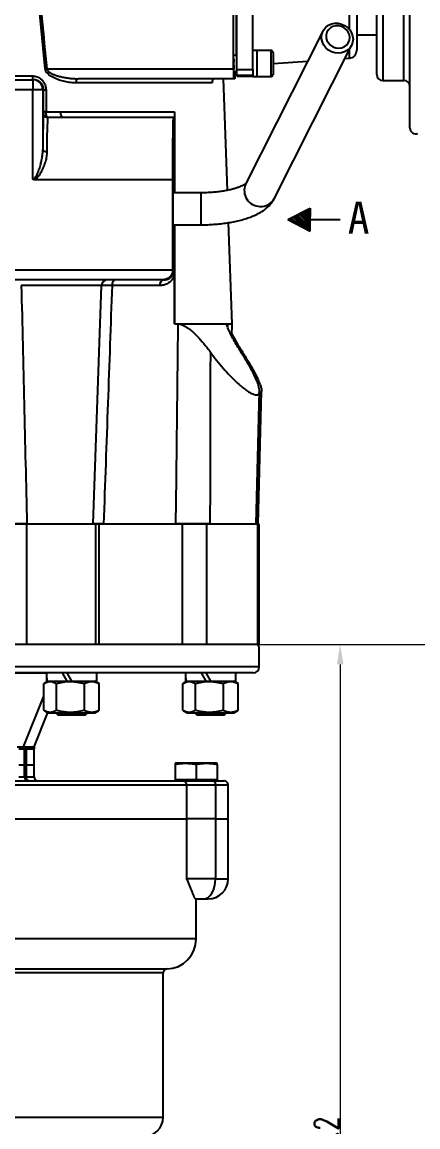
# Model space of a CAD drawing. Header units: millimetres. Extents: x 1756 to 4801, y 514 to 2668.
# Drawn here: x 2726 to 2924, y 1839 to 2391 of the extents above; entities that cross this region are included whole.
import ezdxf

# ---------------------------------------------------------------- set-up
doc = ezdxf.new("R2010")
doc.units = ezdxf.units.MM
doc.layers.add('AM_5', color=3, linetype='Continuous', lineweight=25)
doc.layers.add('文字', color=7, linetype='Continuous', lineweight=13)
doc.layers.add('layer 1', color=7, linetype='Continuous')
doc.styles.add('SLDTEXTSTYLE1', font='txt.shx', dxfattribs={"width": 0.7, "bigfont": 'gbcbig.shx'})
doc.styles.add('STYLE1', font='txt.shx', dxfattribs={"width": 0.8, "height": 3, "bigfont": 'hzdx.shx'})
doc.dimstyles.new('SLDDIMSTYLE12$0', dxfattribs={"dimtxt": 12, "dimasz": 10, "dimexe": 0, "dimexo": 0.0625, "dimgap": 0.875, "dimtad": 1, "dimdec": 1, "dimlfac": 1.8, "dimrnd": 1e-09, "dimzin": 12, "dimdsep": 46, "dimtxsty": 'SLDTEXTSTYLE1', "dimcen": 0.09, "dimdle": 8.16, "dimclrd": 3, "dimclre": 3, "dimadec": 0, "dimazin": 3, "dimtfac": 1, "dimtdec": 1, "dimtofl": 0, "dimtmove": 0, "dimatfit": 3, "dimfxl": 0, "dimfrac": 2, "dimtolj": 1, "dimlwd": 5, "dimlwe": 5, "dimarcsym": 0})

# ---------------------------------------------------------------- blocks, each defined once
blk = doc.blocks.new('*D58')
at = {"layer": 'AM_5', "color": 3, "lineweight": 5, "transparency": 16777216}
blk.add_line((2844.39, 2079.92), (2885.42, 2079.92), dxfattribs=at)
at = {"layer": 'AM_5', "color": 3, "linetype": 'Continuous', "lineweight": 5, "transparency": 16777216}
for p, q in [((2885.42, 2069.92), (2885.42, 1585.71)), ((2799.95, 1575.71), (2885.42, 1575.71))]:
    blk.add_line(p, q, dxfattribs=at)
at = {"layer": 'AM_5', "color": 3, "transparency": 16777216}
for points in [[(2883.75, 2069.92), (2887.09, 2069.92), (2885.42, 2079.92)], [(2883.75, 1585.71), (2887.09, 1585.71), (2885.42, 1575.71)]]:
    blk.add_solid(points, dxfattribs=at)
at = {"layer": 'Defpoints', "color": 0, "transparency": 16777216}
for p in [(2844.33, 2079.92), (2799.89, 1575.71), (2885.42, 1575.71)]:
    blk.add_point(p, dxfattribs=at)
at = {"layer": 'AM_5', "color": 0, "transparency": 16777216, "insert": (2878.54, 1827.82), "char_height": 12, "attachment_point": 5, "rotation": 90, "style": 'SLDTEXTSTYLE1'}
blk.add_mtext('\\A1;504.2', dxfattribs=at)
blk = doc.blocks.new('*D45')
at = {"layer": 'AM_5', "color": 3, "lineweight": 5, "transparency": 16777216}
blk.add_line((2999.06, 2626.77), (3150.37, 2626.77), dxfattribs=at)
at = {"layer": 'AM_5', "color": 3, "linetype": 'Continuous', "lineweight": 5, "transparency": 16777216}
for p, q in [((3150.37, 2616.77), (3150.37, 2089.92)), ((2844.39, 2079.92), (3150.37, 2079.92))]:
    blk.add_line(p, q, dxfattribs=at)
at = {"layer": 'AM_5', "color": 3, "transparency": 16777216}
for points in [[(3148.7, 2616.77), (3152.04, 2616.77), (3150.37, 2626.77)], [(3148.7, 2089.92), (3152.04, 2089.92), (3150.37, 2079.92)]]:
    blk.add_solid(points, dxfattribs=at)
at = {"layer": 'Defpoints', "color": 0, "transparency": 16777216}
for p in [(2999, 2626.77), (2844.33, 2079.92), (3150.37, 2079.92)]:
    blk.add_point(p, dxfattribs=at)
at = {"layer": 'AM_5', "color": 0, "transparency": 16777216, "insert": (3135.78, 2353.46), "char_height": 12, "attachment_point": 5, "rotation": 90, "style": 'SLDTEXTSTYLE1'}
blk.add_mtext('\\A1;{\\H2.28571x;545}', dxfattribs=at)

msp = doc.modelspace()

# ---------------------------------------------------------------- hatches: boundary and pattern name
at = {"layer": 'layer 1'}
h = msp.add_hatch(dxfattribs=at)
h.set_pattern_fill('ANSI31', color=256, scale=0.25, angle=90)
h.set_pattern_definition([(135, (1526.36626, -5616.267), (-0.56126601, -0.56126601), [])])
h.paths.add_polyline_path([(2870.445, 2297.971), (2859.215, 2292.257), (2870.366, 2286.391), (2870.366, 2292.181)])

# ---------------------------------------------------------------- linework, layer by layer
at = {"color": 7, "linetype": 'Continuous', "lineweight": 25}
for p, q in [((2920.27, 2338.022), (2920.27, 2455.453)), ((2906.734, 2431.738), (2906.734, 2361.738)), ((2917.27, 2361.738), (2917.27, 2431.738)), ((2737.966, 2367.54), (2732.301, 2424.54)), ((2832.112, 2367.61), (2832.112, 2424.61)), ((2833.734, 2367.271), (2833.734, 2427.27)), ((2841.734, 2367.271), (2841.734, 2427.27)), ((2903.734, 2364.738), (2903.734, 2428.738)), ((2833.394, 2419.238), (2833.394, 2374.238)), ((2890.003, 2387.292), (2890.003, 2421.363)), ((2893.734, 2417.373), (2893.734, 2376.852)), ((2876.828, 2386.452), (2838.135, 2309.871)), ((2893.734, 2384.612), (2903.734, 2384.612)), ((2833.734, 2374.238), (2832.208, 2374.238)), ((2843.834, 2376.678), (2841.734, 2376.678)), ((2850.834, 2376.738), (2843.834, 2376.738)), ((2843.834, 2370.238), (2843.834, 2376.738)), ((2850.834, 2370.238), (2850.834, 2376.738)), ((2851.834, 2375.738), (2851.834, 2370.238)), ((2852.415, 2302.656), (2891.109, 2379.236)), ((2890.003, 2372.861), (2890.003, 2377.048)), ((2843.834, 2363.738), (2843.834, 2370.238)), ((2850.834, 2363.738), (2850.834, 2370.238)), ((2851.834, 2370.292), (2869.256, 2371.465)), ((2851.834, 2370.238), (2851.834, 2364.738)), ((2887.813, 2372.714), (2890.003, 2372.861)), ((2645.97, 2364.062), (2731.457, 2364.062)), ((2738.696, 2367.61), (2832.112, 2367.61)), ((2832.208, 2366.238), (2833.734, 2366.238)), ((2832.741, 2366.238), (2832.741, 2362.61)), ((2833.734, 2364.256), (2833.734, 2367.271)), ((2833.734, 2367.271), (2841.734, 2367.271)), ((2841.734, 2364.256), (2833.734, 2364.256)), ((2833.734, 2363.969), (2833.734, 2364.256)), ((2833.734, 2363.969), (2841.734, 2363.969)), ((2841.734, 2367.271), (2841.734, 2364.256)), ((2841.734, 2364.248), (2841.734, 2364.256)), ((2841.734, 2363.798), (2841.734, 2364.248)), ((2841.734, 2363.798), (2843.834, 2363.798)), ((2843.834, 2363.738), (2850.834, 2363.738)), ((2645.035, 2362.132), (2731.75, 2362.132)), ((2731.75, 2362.132), (2732.074, 2362.132)), ((2821.398, 2360.54), (2753.461, 2360.54)), ((2832.158, 2362.61), (2754.396, 2362.61)), ((2829.023, 2306.844), (2827.075, 2362.61)), ((2832.741, 2362.61), (2832.158, 2362.61)), ((2906.734, 2361.738), (2917.27, 2361.738)), ((2731.704, 2357.132), (2644.989, 2357.132)), ((2731.704, 2312.392), (2731.704, 2357.132)), ((2736.75, 2357.132), (2731.704, 2357.132)), ((2736.75, 2357.132), (2736.75, 2327.169)), ((2737.095, 2357.132), (2736.75, 2357.132)), ((2737.091, 2346.216), (2737.095, 2357.132)), ((2737.059, 2345.2), (2737.081, 2345.252)), ((2738.217, 2343.449), (2738.121, 2343.498)), ((2802.076, 2343.253), (2739.079, 2343.253)), ((2739.081, 2343.252), (2739.079, 2343.253)), ((2745.734, 2346.005), (2802.575, 2346.005)), ((2802.527, 2343.11), (2802.108, 2343.11)), ((2801.701, 2312.132), (2732.677, 2312.132)), ((2801.701, 2267.132), (2801.701, 2312.132)), ((2815.731, 2305.612), (2801.814, 2305.612)), ((2815.731, 2305.612), (2815.731, 2290.115)), ((2801.821, 2289.612), (2815.731, 2289.612)), ((2815.731, 2290.115), (2815.731, 2289.612)), ((2831.353, 2240.11), (2829.587, 2290.693)), ((2676.196, 2267.132), (2801.701, 2267.132)), ((2801.701, 2267.132), (2802.055, 2267.132)), ((2802.055, 2267.132), (2802.067, 2266.721)), ((2802.162, 2267.132), (2802.496, 2267.132)), ((2802.507, 2262.209), (2802.506, 2264.168)), ((2796.748, 2262.132), (2681.064, 2262.132)), ((2766.138, 2259.237), (2725.985, 2259.237)), ((2761.978, 2140.11), (2766.138, 2259.237)), ((2767.998, 2262.132), (2767.999, 2262.132)), ((2795.177, 2259.211), (2771.34, 2259.211)), ((2797.084, 2262.132), (2796.748, 2262.132)), ((2797.084, 2262.132), (2797.159, 2262.132)), ((2797.408, 2262.132), (2797.159, 2262.132)), ((2802.516, 2240.11), (2802.507, 2262.209)), ((2802.516, 2240.11), (2804.431, 2240.11)), ((2804.431, 2240.11), (2829.065, 2240.11)), ((2829.065, 2240.11), (2829.025, 2238.704)), ((2829.065, 2240.11), (2831.353, 2240.11)), ((2831.192, 2233.952), (2831.353, 2240.11)), ((2836.573, 2226.005), (2836.549, 2224.866)), ((2843.359, 2140.11), (2845.097, 2206.471)), ((2844.414, 2140.11), (2846.147, 2206.274)), ((2728.745, 2139.92), (2717.803, 2139.92)), ((2728.745, 2079.92), (2728.745, 2139.92)), ((2763.17, 2139.92), (2728.745, 2139.92)), ((2728.817, 2140.11), (2761.978, 2140.11)), ((2729.137, 2140.11), (2729.137, 2139.92)), ((2745.137, 2139.92), (2745.137, 2140.11)), ((2748.531, 2140.11), (2748.531, 2139.92)), ((2763.17, 2079.92), (2763.17, 2139.92)), ((2764.842, 2139.92), (2763.17, 2139.92)), ((2764.842, 2079.92), (2764.842, 2139.92)), ((2806.556, 2139.92), (2764.842, 2139.92)), ((2767.089, 2140.11), (2803.284, 2140.11)), ((2798.124, 2140.11), (2798.124, 2139.92)), ((2806.556, 2079.92), (2806.556, 2139.92)), ((2818.749, 2139.92), (2806.556, 2139.92)), ((2814.124, 2139.92), (2814.124, 2140.11)), ((2814.521, 2139.92), (2814.521, 2140.11)), ((2818.749, 2079.92), (2818.749, 2139.92)), ((2844.326, 2139.92), (2818.749, 2139.92)), ((2820.309, 2140.11), (2843.359, 2140.11)), ((2843.359, 2140.11), (2844.414, 2140.11)), ((2844.326, 2079.92), (2844.326, 2139.92)), ((2844.949, 2139.92), (2844.326, 2139.92)), ((2844.949, 2079.92), (2844.949, 2139.92)), ((2728.745, 2079.92), (2717.803, 2079.92)), ((2763.17, 2079.92), (2728.745, 2079.92)), ((2764.842, 2079.92), (2763.054, 2079.92)), ((2806.556, 2079.92), (2764.842, 2079.92)), ((2818.749, 2079.92), (2806.556, 2079.92)), ((2844.326, 2079.92), (2818.749, 2079.92)), ((2844.949, 2078.71), (2844.326, 2079.92)), ((2844.949, 2079.92), (2844.326, 2079.92)), ((2844.949, 2068.71), (2844.949, 2078.71)), ((2844.949, 2068.71), (2533.38, 2068.71)), ((2763.66, 2065.71), (2738.56, 2065.71)), ((2746.43, 2065.71), (2748.797, 2061.61)), ((2751.222, 2061.61), (2748.855, 2065.71)), ((2763.66, 2061.61), (2763.66, 2065.71)), ((2833.164, 2065.71), (2808.064, 2065.71)), ((2815.934, 2065.71), (2818.301, 2061.61)), ((2820.726, 2061.61), (2818.359, 2065.71)), ((2833.164, 2061.61), (2833.164, 2065.71)), ((2737.276, 2046.998), (2737.276, 2060.322)), ((2739.485, 2061.61), (2737.653, 2060.552)), ((2738.56, 2061.61), (2738.785, 2061.61)), ((2738.785, 2061.61), (2763.66, 2061.61)), ((2743.51, 2046.998), (2743.51, 2060.322)), ((2757.344, 2060.322), (2757.344, 2046.998)), ((2764.566, 2060.552), (2762.735, 2061.61)), ((2764.944, 2060.322), (2764.547, 2060.519)), ((2764.944, 2046.998), (2764.944, 2060.322)), ((2806.78, 2046.998), (2806.78, 2060.322)), ((2808.989, 2061.61), (2807.157, 2060.552)), ((2808.064, 2061.61), (2808.289, 2061.61)), ((2808.289, 2061.61), (2833.164, 2061.61)), ((2813.014, 2046.998), (2813.014, 2060.322)), ((2826.848, 2060.322), (2826.848, 2046.998)), ((2834.07, 2060.552), (2832.239, 2061.61)), ((2834.448, 2060.322), (2834.051, 2060.519)), ((2834.448, 2046.998), (2834.448, 2060.322)), ((2726.995, 2028.71), (2737.276, 2054.068)), ((2732.391, 2028.71), (2739.321, 2045.804)), ((2737.656, 2046.766), (2739.485, 2045.71)), ((2739.485, 2045.71), (2751.11, 2045.71)), ((2743.192, 2045.71), (2744.192, 2044.71)), ((2744.192, 2044.71), (2751.11, 2044.71)), ((2751.11, 2045.71), (2762.735, 2045.71)), ((2751.11, 2044.71), (2758.027, 2044.71)), ((2758.027, 2044.71), (2759.027, 2045.71)), ((2762.735, 2045.71), (2764.563, 2046.766)), ((2764.547, 2046.793), (2764.944, 2046.998)), ((2807.16, 2046.766), (2808.989, 2045.71)), ((2808.989, 2045.71), (2820.614, 2045.71)), ((2812.696, 2045.71), (2813.696, 2044.71)), ((2813.696, 2044.71), (2820.614, 2044.71)), ((2820.614, 2045.71), (2832.239, 2045.71)), ((2820.614, 2044.71), (2827.531, 2044.71)), ((2827.531, 2044.71), (2828.531, 2045.71)), ((2832.239, 2045.71), (2834.067, 2046.766)), ((2834.051, 2046.793), (2834.448, 2046.998)), ((2724.691, 2027.71), (2727.62, 2027.71)), ((2727.425, 2028.71), (2727.12, 2028.71)), ((2727.62, 2019.71), (2727.62, 2027.71)), ((2727.62, 2027.71), (2728.332, 2027.71)), ((2728.332, 2027.71), (2728.332, 2019.71)), ((2728.332, 2027.71), (2732.281, 2027.71)), ((2732.391, 2019.71), (2732.391, 2028.71)), ((2724.691, 2019.71), (2727.62, 2019.71)), ((2727.62, 2013.71), (2727.62, 2019.71)), ((2727.62, 2019.71), (2728.332, 2019.71)), ((2728.332, 2019.71), (2732.391, 2019.71)), ((2728.332, 2019.71), (2728.332, 2013.71)), ((2732.391, 2013.71), (2732.391, 2019.71)), ((2808.141, 2020.51), (2802.891, 2020.51)), ((2802.891, 2019.919), (2802.891, 2012.31)), ((2818.641, 2020.51), (2808.141, 2020.51)), ((2813.391, 2019.919), (2813.391, 2012.31)), ((2823.891, 2020.51), (2818.641, 2020.51)), ((2823.891, 2019.919), (2823.891, 2012.31)), ((2724.691, 2013.71), (2727.62, 2013.71)), ((2727.62, 2013.71), (2728.332, 2013.71)), ((2728.332, 2013.71), (2732.391, 2013.71)), ((2813.391, 2012.31), (2802.891, 2012.31)), ((2803.216, 2012.31), (2803.816, 2011.71)), ((2823.891, 2012.31), (2813.391, 2012.31)), ((2822.966, 2011.71), (2822.225, 2011.71)), ((2822.966, 2011.71), (2823.566, 2012.31)), ((2722.184, 2009.71), (2808.736, 2009.71)), ((2808.736, 1992.71), (2808.736, 2009.71)), ((2808.736, 2009.71), (2823.064, 2009.71)), ((2823.064, 2009.71), (2823.064, 1992.71)), ((2823.064, 2009.71), (2829.391, 2009.71)), ((2829.391, 1992.71), (2829.391, 2009.71)), ((2722.184, 1992.71), (2808.736, 1992.71)), ((2823.064, 1992.71), (2808.736, 1992.71)), ((2808.736, 1962.71), (2808.736, 1992.71)), ((2823.064, 1992.71), (2829.391, 1992.71)), ((2823.064, 1992.71), (2823.064, 1962.71)), ((2829.391, 1962.71), (2829.391, 1992.71)), ((2823.064, 1962.71), (2808.736, 1962.71)), ((2823.064, 1962.71), (2829.391, 1962.71)), ((2813.391, 1932.71), (2813.391, 1952.71)), ((2817.368, 1952.71), (2817.676, 1952.71)), ((2813.391, 1932.71), (2563.391, 1932.71)), ((2577.949, 1917.716), (2798.832, 1917.716)), ((2796.891, 1915.717), (2579.891, 1915.717)), ((2796.891, 1843.71), (2796.891, 1915.721)), ((2579.891, 1843.71), (2796.891, 1843.71))]:
    msp.add_line(p, q, dxfattribs=at)
at = {"linetype": 'ByBlock'}
msp.add_line((2638.222, 2065.71), (2738.56, 2065.71), dxfattribs=at)
at = {"color": 7, "linetype": 'Continuous', "lineweight": 25, "flags": 128}
for points in [[(2891.847, 2382.359), (2891.663, 2380.759), (2891.119, 2379.256), (2890.24, 2377.921), (2889.069, 2376.816), (2887.659, 2375.993), (2886.076, 2375.491), (2884.395, 2375.332), (2882.694, 2375.524), (2881.052, 2376.059), (2879.547, 2376.911), (2878.249, 2378.04), (2877.218, 2379.394), (2876.502, 2380.91), (2876.136, 2382.515), (2876.136, 2384.137), (2876.502, 2385.697), (2877.218, 2387.125), (2878.249, 2388.352), (2879.547, 2389.321), (2881.052, 2389.988), (2882.694, 2390.321), (2884.395, 2390.304), (2886.076, 2389.938), (2887.659, 2389.241), (2889.069, 2388.244), (2890.24, 2386.995), (2891.119, 2385.552), (2891.663, 2383.982), (2891.847, 2382.359)], [(2890.225, 2383.168), (2890.039, 2384.578), (2889.494, 2385.922), (2888.623, 2387.115), (2887.482, 2388.084), (2886.142, 2388.767), (2884.687, 2389.12), (2883.208, 2389.123), (2881.8, 2388.774), (2880.549, 2388.096), (2879.535, 2387.131), (2878.822, 2385.939), (2878.453, 2384.597), (2878.453, 2383.187), (2878.822, 2381.8), (2879.535, 2380.521), (2880.549, 2379.431), (2881.8, 2378.599), (2883.208, 2378.076), (2884.687, 2377.897), (2886.142, 2378.071), (2887.482, 2378.589), (2888.623, 2379.417), (2889.494, 2380.504), (2890.039, 2381.781), (2890.225, 2383.168)], [(2731.457, 2364.062), (2731.472, 2363.682), (2731.51, 2363.319), (2731.568, 2362.985), (2731.645, 2362.694), (2731.738, 2362.455), (2731.843, 2362.278), (2731.956, 2362.169), (2732.074, 2362.132)], [(2737.966, 2367.54), (2738.053, 2367.549), (2738.143, 2367.557), (2738.233, 2367.566), (2738.325, 2367.574), (2738.417, 2367.583), (2738.51, 2367.592), (2738.603, 2367.601), (2738.696, 2367.61)], [(2753.461, 2360.54), (2753.474, 2360.94), (2753.523, 2361.327), (2753.607, 2361.685), (2753.723, 2361.999), (2753.866, 2362.258), (2754.031, 2362.451), (2754.21, 2362.57), (2754.396, 2362.61)], [(2738.379, 2357.062), (2738.378, 2353.065), (2738.377, 2346.146)], [(2801.701, 2312.132), (2801.712, 2315.842), (2801.726, 2319.427), (2801.743, 2322.855), (2801.763, 2326.098), (2801.786, 2329.128), (2801.811, 2331.918), (2801.838, 2334.444), (2801.868, 2336.685), (2801.899, 2338.622), (2801.932, 2340.237), (2801.966, 2341.517), (2802.001, 2342.451), (2802.036, 2343.03), (2802.072, 2343.251), (2802.108, 2343.11)], [(2802.403, 2305.612), (2802.398, 2307.83), (2802.388, 2311.031), (2802.375, 2314.104), (2802.359, 2317.014), (2802.341, 2319.731), (2802.32, 2322.226), (2802.296, 2324.472), (2802.271, 2326.443), (2802.244, 2328.12), (2802.215, 2329.483), (2802.186, 2330.519), (2802.155, 2331.216), (2802.124, 2331.566), (2802.093, 2331.566), (2802.062, 2331.216), (2802.031, 2330.519), (2802.001, 2329.483), (2801.973, 2328.12), (2801.946, 2326.443), (2801.92, 2324.472), (2801.897, 2322.226), (2801.876, 2319.731), (2801.857, 2317.014), (2801.841, 2314.104), (2801.829, 2311.031), (2801.819, 2307.83), (2801.812, 2304.535), (2801.808, 2301.181), (2801.808, 2297.805), (2801.811, 2294.443), (2801.817, 2291.132), (2801.826, 2287.906), (2801.838, 2284.802), (2801.853, 2281.852), (2801.871, 2279.088), (2801.892, 2276.54), (2801.915, 2274.236), (2801.94, 2272.2), (2801.966, 2270.454), (2801.995, 2269.018), (2802.024, 2267.907), (2802.055, 2267.132), (2802.055, 2267.132)], [(2738.765, 2325.992), (2738.375, 2326.014), (2737.999, 2326.081), (2737.651, 2326.19), (2737.347, 2326.337), (2737.096, 2326.515), (2736.908, 2326.719), (2736.792, 2326.939), (2736.75, 2327.169)], [(2773.071, 2262.132), (2772.739, 2262.077), (2772.419, 2261.911), (2772.123, 2261.643), (2771.863, 2261.281), (2771.647, 2260.84), (2771.484, 2260.335), (2771.381, 2259.785), (2771.34, 2259.211)], [(2821.855, 2011.71), (2822.09, 2011.672), (2822.317, 2011.558), (2822.526, 2011.373), (2822.71, 2011.124), (2822.86, 2010.821), (2822.972, 2010.475), (2823.04, 2010.1), (2823.064, 2009.71)], [(2817.018, 1952.71), (2818.197, 1952.902), (2819.332, 1953.471), (2820.377, 1954.395), (2821.293, 1955.639), (2822.045, 1957.154), (2822.603, 1958.883), (2822.948, 1960.759), (2823.064, 1962.71)]]:
    msp.add_lwpolyline(points, dxfattribs=at)
at = {"color": 7, "linetype": 'Continuous', "lineweight": 25}
for centre, radius, start, end in [((2850.834, 2375.738), 1, 0, 90), ((2889.734, 2376.852), 4, 273.85064, 0), ((2988.448, 2370.147), 156.289, 179.11718, 180.93978), ((2967.217, 2366.36), 135.111, 179.46996, 181.59049), ((2850.834, 2364.738), 1, 270, 0), ((2906.734, 2364.738), 3, 180, 270), ((2866.809, 2358.382), 135.111, 178.40951, 180.53004), ((2731.75, 2357.132), 5, 359.99877, 89.99877), ((2917.27, 2358.738), 3, 360, 90), ((2738.141, 2364.535), 7.476, 261.9552, 271.81995), ((3127.849, 2329.484), 391.106, 177.69702, 180.33916), ((2739.081, 2345.252), 2, 179.99619, 241.31823), ((2738.139, 2353.638), 7.495, 261.96506, 271.8197), ((3064.099, 2328.708), 325.346, 177.4377, 180.47835), ((2923.27, 2338.022), 3, 180, 290), ((2845.413, 2306.703), 7.938, 156.47781, 269.00374), ((2845.918, 2306.085), 7.346, 264.97727, 332.17651), ((1851.859, 2288.263), 950.538, 358.72622, 0.081341), ((2797.084, 2267.132), 5, 270.00109, 355.27967), ((2797.159, 2267.132), 5, 270.00121, 359.36581), ((2769.136, 2259.132), 3, 90, 178), ((2797.843, 2259.488), 2.68, 99.33826, 185.94053), ((2841.949, 2068.71), 3, 270, 0), ((2726.62, 2027.71), 1, 0, 90), ((2727.376, 2027.754), 0.957, 357.36616, 87.09834), ((2731.282, 2027.711), 0.999, 359.92858, 89.9284), ((2729.62, 2013.71), 2, 180, 270), ((2730.245, 2013.622), 1.914, 177.36616, 267.09834), ((2734.391, 2013.71), 2, 180, 270), ((2806.773, 2009.747), 1.964, 358.93377, 88.89253), ((2827.391, 2009.71), 2, 0, 90), ((2819.391, 1962.71), 10, 270, 0), ((2798.391, 1932.71), 15, 271.68541, 0), ((2798.891, 1915.717), 2, 91.68541, 180), ((2786.891, 1843.71), 10, 270, 0)]:
    msp.add_arc(centre, radius, start, end, dxfattribs=at)
for centre, start_param, end_param in [((2751.11, 2065.71), 4.712389, 4.9021421), ((2820.614, 2065.71), 4.712389, 4.9021421), ((2751.11, 2061.61), 4.6179404, 4.712389), ((2820.614, 2061.61), 4.6179404, 4.712389)]:
    msp.add_ellipse(centre, major_axis=(0, -21.737), ratio=0.5773503, start_param=start_param, end_param=end_param, dxfattribs=at)
for points, knots in [([(2732.959, 2424.61), (2734.07, 2413.974), (2736.053, 2394.981), (2737.889, 2375.973), (2738.696, 2367.61)], [0, 0, 0, 0, 0.5599996, 1, 1, 1, 1]), ([(2731.457, 2364.062), (2732.119, 2364.007), (2733.443, 2363.895), (2735.28, 2363.01), (2736.895, 2361.578), (2738.126, 2359.536), (2738.294, 2357.888), (2738.379, 2357.062)], [0, 0, 0, 0, 0.1865226, 0.3732572, 0.5600568, 0.779625, 1, 1, 1, 1]), ([(2753.461, 2360.54), (2752.517, 2360.572), (2750.607, 2360.638), (2747.74, 2361.134), (2745.352, 2361.788), (2743.479, 2362.49), (2742.096, 2363.125), (2740.858, 2363.832), (2739.82, 2364.582), (2739.099, 2365.263), (2738.617, 2365.864), (2738.3, 2366.385), (2738.06, 2366.94), (2737.996, 2367.344), (2737.966, 2367.54)], [0, 0, 0, 0, 0.1648912, 0.3334071, 0.4970868, 0.5820765, 0.6667558, 0.7483103, 0.8150449, 0.8736893, 0.9065695, 0.9368248, 0.9693556, 1, 1, 1, 1]), ([(2738.696, 2367.61), (2738.737, 2367.444), (2738.825, 2367.086), (2739.151, 2366.632), (2739.554, 2366.226), (2740.267, 2365.675), (2741.339, 2365.085), (2742.769, 2364.495), (2744.333, 2363.985), (2746.125, 2363.52), (2748.117, 2363.127), (2750.274, 2362.826), (2752.37, 2362.643), (2753.763, 2362.62), (2754.396, 2362.61)], [0, 0, 0, 0, 0.0284929, 0.0614136, 0.0927277, 0.125834, 0.2152842, 0.3024404, 0.3936479, 0.5015409, 0.6261639, 0.750527, 0.8866216, 1, 1, 1, 1]), ([(2737.095, 2357.132), (2737.075, 2357.474), (2737.034, 2358.166), (2736.708, 2359.139), (2736.211, 2360.028), (2735.343, 2361.023), (2733.951, 2361.931), (2732.7, 2362.065), (2732.074, 2362.132)], [0, 0, 0, 0, 0.124139, 0.2508584, 0.3709807, 0.5010025, 0.7503453, 1, 1, 1, 1]), ([(2822.341, 2362.61), (2822.155, 2362.553), (2821.896, 2362.474), (2821.621, 2361.973), (2821.485, 2361.548), (2821.415, 2361.063), (2821.398, 2360.787), (2821.398, 2360.64), (2821.397, 2360.61)], [0, 0, 0, 0, 0.4360044, 0.6068669, 0.8182515, 0.9055469, 0.9802934, 1, 1, 1, 1]), ([(2821.397, 2360.61), (2821.397, 2360.597), (2821.397, 2360.574), (2821.398, 2360.55), (2821.398, 2360.54)], [0, 0, 0, 0, 0.5599173, 1, 1, 1, 1]), ([(2737.091, 2346.216), (2737.091, 2346.177), (2737.091, 2346.023), (2737.09, 2345.757), (2737.088, 2345.479), (2737.085, 2345.287), (2737.083, 2345.264), (2737.081, 2345.252)], [0, 0, 0, 0, 0.0747989, 0.2894004, 0.5203169, 0.7603016, 1, 1, 1, 1]), ([(2739.08, 2343.28), (2738.897, 2343.281), (2738.533, 2343.285), (2738.214, 2343.452), (2738.055, 2343.535)], [0, 0, 0, 0, 0.5011917, 1, 1, 1, 1]), ([(2738.377, 2346.146), (2738.678, 2346.145), (2741.157, 2346.135), (2743.593, 2346.066), (2745.734, 2346.005)], [0, 0, 0, 0, 0.1212738, 1, 1, 1, 1]), ([(2739.081, 2343.252), (2738.997, 2343.288), (2738.828, 2343.359), (2738.606, 2343.941), (2738.449, 2344.779), (2738.386, 2345.57), (2738.379, 2346.028), (2738.377, 2346.146)], [0, 0, 0, 0, 0.2331196, 0.469709, 0.7023827, 0.9227288, 1, 1, 1, 1]), ([(2746.577, 2343.253), (2746.556, 2343.261), (2746.399, 2343.318), (2746.147, 2343.742), (2745.877, 2344.483), (2745.756, 2345.281), (2745.734, 2345.799), (2745.734, 2345.986), (2745.734, 2346.005)], [0, 0, 0, 0, 0.0417824, 0.3112929, 0.5808216, 0.8503876, 0.9841219, 1, 1, 1, 1]), ([(2802.575, 2346.005), (2802.575, 2345.799), (2802.574, 2345.335), (2802.569, 2344.611), (2802.559, 2343.808), (2802.545, 2343.224), (2802.533, 2343.147), (2802.527, 2343.11)], [0, 0, 0, 0, 0.09698165, 0.21837488, 0.40381295, 0.71572262, 1, 1, 1, 1]), ([(2802.575, 2346.005), (2802.575, 2345.04), (2802.567, 2331.577), (2802.559, 2318.112), (2802.552, 2305.612)], [0, 0, 0, 0, 0.0716831, 1, 1, 1, 1]), ([(2731.704, 2312.392), (2731.782, 2312.398), (2731.943, 2312.41), (2732.181, 2312.505), (2732.418, 2312.653), (2732.687, 2312.889), (2732.985, 2313.234), (2733.402, 2313.84), (2733.877, 2314.733), (2734.368, 2315.86), (2734.8, 2317.014), (2735.192, 2318.199), (2735.61, 2319.623), (2735.981, 2321.107), (2736.306, 2322.699), (2736.545, 2324.193), (2736.712, 2325.725), (2736.738, 2326.706), (2736.75, 2327.169)], [0, 0, 0, 0, 0.0136753, 0.0283347, 0.0446442, 0.063092, 0.0916187, 0.1256831, 0.1943898, 0.272673, 0.3475162, 0.4179173, 0.5005439, 0.6202317, 0.7021522, 0.805892, 0.9084745, 1, 1, 1, 1]), ([(2738.765, 2325.992), (2738.72, 2325.233), (2738.628, 2323.688), (2738.044, 2321.271), (2737.341, 2319.206), (2736.649, 2317.563), (2736.073, 2316.361), (2735.532, 2315.377), (2735.055, 2314.605), (2734.666, 2314.033), (2734.16, 2313.376), (2733.549, 2312.681), (2732.946, 2312.302), (2732.677, 2312.132)], [0, 0, 0, 0, 0.1628704, 0.3314217, 0.4993427, 0.5864084, 0.6692955, 0.7482557, 0.7935025, 0.8354185, 0.8741145, 0.9437361, 1, 1, 1, 1]), ([(2732.677, 2312.132), (2732.5, 2312.142), (2732.157, 2312.159), (2731.851, 2312.316), (2731.704, 2312.392)], [0, 0, 0, 0, 0.5173094, 1, 1, 1, 1]), ([(2838.398, 2310.289), (2838.385, 2310.275), (2838.358, 2310.245), (2838.02, 2309.972), (2837.418, 2309.588), (2836.521, 2309.115), (2835.328, 2308.595), (2833.839, 2308.056), (2832.07, 2307.525), (2830.044, 2307.028), (2827.791, 2306.584), (2825.347, 2306.21), (2822.751, 2305.917), (2820.043, 2305.716), (2817.685, 2305.624), (2816.242, 2305.615), (2815.731, 2305.612)], [0, 0, 0, 0, 0.0556007, 0.1175996, 0.1816185, 0.2485451, 0.3186214, 0.3916987, 0.4674189, 0.5453435, 0.6250341, 0.7060929, 0.7881762, 0.870992, 0.9542914, 1, 1, 1, 1]), ([(2815.731, 2289.612), (2816.32, 2289.615), (2818.025, 2289.625), (2820.838, 2289.732), (2824.136, 2289.973), (2827.372, 2290.334), (2830.526, 2290.814), (2833.578, 2291.415), (2836.516, 2292.143), (2839.326, 2293.005), (2842.003, 2294.018), (2844.537, 2295.207), (2846.785, 2296.539), (2848.695, 2297.976), (2850.233, 2299.46), (2851.486, 2300.994), (2852.115, 2302.119), (2852.415, 2302.656)], [0, 0, 0, 0, 0.0366671, 0.1060486, 0.1755607, 0.2453273, 0.3155136, 0.3863198, 0.4580008, 0.5308883, 0.6054043, 0.6820112, 0.7608919, 0.8289208, 0.8909804, 0.9480556, 1, 1, 1, 1]), ([(2802.544, 2289.612), (2802.538, 2280.452), (2802.529, 2263.953), (2802.52, 2247.451), (2802.516, 2240.11)], [0, 0, 0, 0, 0.5551447, 1, 1, 1, 1]), ([(2802.506, 2264.168), (2802.455, 2264.048), (2802.099, 2263.212), (2801.041, 2261.64), (2799.248, 2260.222), (2797.188, 2259.359), (2795.848, 2259.26), (2795.177, 2259.211)], [0, 0, 0, 0, 0.0337971, 0.235287, 0.5281119, 0.7639848, 1, 1, 1, 1]), ([(2801.701, 2267.132), (2801.662, 2266.665), (2801.577, 2265.657), (2800.905, 2264.281), (2799.819, 2263.095), (2798.376, 2262.286), (2797.287, 2262.183), (2796.748, 2262.132)], [0, 0, 0, 0, 0.1467542, 0.3161257, 0.5102478, 0.7577933, 1, 1, 1, 1]), ([(2797.408, 2262.132), (2797.833, 2262.163), (2798.689, 2262.224), (2799.993, 2262.75), (2801.131, 2263.607), (2801.963, 2264.783), (2802.363, 2265.863), (2802.486, 2266.651), (2802.494, 2267.017), (2802.496, 2267.132)], [0, 0, 0, 0, 0.2040841, 0.4113686, 0.6566171, 0.8118705, 0.9143162, 0.9730822, 1, 1, 1, 1]), ([(2802.159, 2267.077), (2802.159, 2267.087), (2802.161, 2267.105), (2802.162, 2267.124), (2802.162, 2267.132)], [0, 0, 0, 0, 0.56000001, 1, 1, 1, 1]), ([(2802.496, 2267.132), (2802.496, 2267.129), (2802.499, 2266.696), (2802.505, 2265.739), (2802.506, 2264.673), (2802.506, 2264.168)], [0, 0, 0, 0, 0.0044043, 0.5287077, 1, 1, 1, 1]), ([(2725.985, 2259.237), (2726.434, 2239.622), (2727.343, 2199.913), (2728.322, 2160.204), (2728.817, 2140.11)], [0, 0, 0, 0, 0.4939776, 1, 1, 1, 1]), ([(2771.34, 2259.211), (2770.579, 2259.216), (2769.154, 2259.225), (2767.531, 2259.235), (2766.533, 2259.241), (2766.202, 2259.242), (2766.141, 2259.242)], [0, 0, 0, 0, 0.3398789, 0.6361838, 0.9324882, 1, 1, 1, 1]), ([(2771.34, 2259.211), (2770.646, 2239.61), (2769.24, 2199.909), (2767.812, 2160.209), (2767.089, 2140.11)], [0, 0, 0, 0, 0.4937145, 1, 1, 1, 1]), ([(2803.284, 2140.11), (2803.512, 2160.192), (2803.891, 2193.525), (2804.277, 2226.859), (2804.431, 2240.11)], [0, 0, 0, 0, 0.6024708, 1, 1, 1, 1]), ([(2804.431, 2240.11), (2805.075, 2240.021), (2806.115, 2239.877), (2807.766, 2239.031), (2809.376, 2237.996), (2811.221, 2236.525), (2813.681, 2234.225), (2816.454, 2231.215), (2818.834, 2228.267), (2820.136, 2226.508), (2820.508, 2226.005)], [0, 0, 0, 0, 0.1281278, 0.2070687, 0.2861351, 0.404738, 0.5235866, 0.7217864, 0.9203618, 1, 1, 1, 1]), ([(2835.835, 2226.005), (2835.189, 2227.039), (2833.894, 2229.109), (2832.163, 2232.097), (2830.595, 2235.018), (2829.534, 2237.273), (2828.984, 2238.767), (2828.718, 2239.822), (2828.934, 2240.002), (2829.065, 2240.11)], [0, 0, 0, 0, 0.1638594, 0.3281213, 0.4914407, 0.6743603, 0.7670388, 0.8595026, 1, 1, 1, 1]), ([(2831.222, 2235.108), (2831.304, 2234.946), (2831.905, 2233.752), (2833.362, 2231.198), (2835.129, 2228.269), (2836.252, 2226.509), (2836.573, 2226.005)], [0, 0, 0, 0, 0.0611819, 0.4517535, 0.8430653, 1, 1, 1, 1]), ([(2820.508, 2226.005), (2820.484, 2217.456), (2820.402, 2188.824), (2820.347, 2160.192), (2820.309, 2140.11)], [0, 0, 0, 0, 0.2985989, 1, 1, 1, 1]), ([(2820.508, 2226.005), (2821.526, 2224.643), (2823.564, 2221.917), (2826.853, 2217.959), (2829.964, 2214.528), (2832.829, 2211.652), (2835.263, 2209.427), (2837.544, 2207.569), (2839.445, 2206.23), (2841.039, 2205.318), (2842.328, 2204.767), (2843.409, 2204.547), (2844.221, 2204.656), (2844.751, 2205.068), (2845.08, 2205.782), (2845.134, 2206.885), (2844.833, 2208.613), (2844.066, 2210.928), (2842.559, 2214.365), (2840.27, 2218.716), (2837.814, 2222.862), (2836.266, 2225.321), (2835.835, 2226.005)], [0, 0, 0, 0, 0.07048174, 0.1411253, 0.21143973, 0.26200204, 0.31251096, 0.35557569, 0.39856961, 0.430653, 0.46270625, 0.49496022, 0.52721077, 0.55643206, 0.58567283, 0.62539722, 0.66518161, 0.72321756, 0.7813627, 0.87292827, 0.96465682, 1, 1, 1, 1]), ([(2836.573, 2226.005), (2837.436, 2224.643), (2839.164, 2221.917), (2841.483, 2217.959), (2843.319, 2214.528), (2844.676, 2211.65), (2845.54, 2209.433), (2846.073, 2207.588), (2846.114, 2206.701), (2846.134, 2206.274)], [0, 0, 0, 0, 0.1781523, 0.3567136, 0.534443, 0.6622462, 0.7899145, 0.8987665, 1, 1, 1, 1]), ([(2728.817, 2140.11), (2728.403, 2140.11), (2727.576, 2140.11), (2725.892, 2140.11), (2723.933, 2140.11), (2721.728, 2140.11), (2719.344, 2140.11), (2716.351, 2140.11), (2714.165, 2140.11), (2712.822, 2140.11)], [0, 0, 0, 0, 0.1317289, 0.2634574, 0.395189, 0.5269206, 0.6586019, 0.7902834, 1, 1, 1, 1]), ([(2767.089, 2140.11), (2766.412, 2140.11), (2765.057, 2140.11), (2763.415, 2140.11), (2762.379, 2140.11), (2762.023, 2140.11), (2761.978, 2140.11)], [0, 0, 0, 0, 0.3178625, 0.6357238, 0.9535937, 1, 1, 1, 1]), ([(2820.309, 2140.11), (2819.496, 2140.11), (2817.87, 2140.11), (2815.331, 2140.11), (2812.807, 2140.11), (2810.356, 2140.11), (2808.064, 2140.11), (2805.535, 2140.11), (2804.141, 2140.11), (2803.284, 2140.11)], [0, 0, 0, 0, 0.1317356, 0.263471, 0.3952082, 0.5269452, 0.6586541, 0.790363, 1, 1, 1, 1]), ([(2841.949, 2065.71), (2841.949, 2065.71), (2763.987, 2065.71), (2732.295, 2065.71), (2710.801, 2065.71), (2665.98, 2065.71), (2644.486, 2065.71), (2612.794, 2065.71), (2536.38, 2065.71), (2536.38, 2065.71)], [0, 0, 0, 0, 0.25, 0.25, 0.5, 0.5, 0.75, 0.75, 1, 1, 1, 1]), ([(2737.276, 2060.322), (2737.785, 2060.648), (2738.297, 2060.917), (2739.333, 2061.29), (2739.857, 2061.393), (2740.652, 2061.394), (2740.918, 2061.369), (2741.445, 2061.271), (2741.707, 2061.199), (2742.487, 2060.918), (2743.001, 2060.649), (2743.51, 2060.322)], [0, 0, 0, 0, 0.25, 0.25, 0.5, 0.5, 0.625, 0.625, 0.75, 0.75, 1, 1, 1, 1]), ([(2743.51, 2060.322), (2744.64, 2060.648), (2745.777, 2060.917), (2748.076, 2061.29), (2749.238, 2061.393), (2751.002, 2061.394), (2751.593, 2061.369), (2752.762, 2061.271), (2753.342, 2061.199), (2755.073, 2060.918), (2756.213, 2060.649), (2757.344, 2060.322)], [0, 0, 0, 0, 0.25, 0.25, 0.5, 0.5, 0.625, 0.625, 0.75, 0.75, 1, 1, 1, 1]), ([(2757.344, 2060.322), (2757.965, 2060.648), (2758.589, 2060.917), (2759.852, 2061.29), (2760.49, 2061.393), (2761.46, 2061.394), (2761.784, 2061.369), (2762.426, 2061.271), (2762.745, 2061.199), (2763.696, 2060.918), (2764.322, 2060.649), (2764.944, 2060.322)], [0, 0, 0, 0, 0.25, 0.25, 0.5, 0.5, 0.625, 0.625, 0.75, 0.75, 1, 1, 1, 1]), ([(2806.78, 2060.322), (2807.289, 2060.648), (2807.801, 2060.917), (2808.837, 2061.29), (2809.361, 2061.393), (2810.156, 2061.394), (2810.422, 2061.369), (2810.949, 2061.271), (2811.211, 2061.199), (2811.991, 2060.918), (2812.505, 2060.649), (2813.014, 2060.322)], [0, 0, 0, 0, 0.25, 0.25, 0.5, 0.5, 0.625, 0.625, 0.75, 0.75, 1, 1, 1, 1]), ([(2813.014, 2060.322), (2814.144, 2060.648), (2815.281, 2060.917), (2817.58, 2061.29), (2818.742, 2061.393), (2820.506, 2061.394), (2821.097, 2061.369), (2822.266, 2061.271), (2822.846, 2061.199), (2824.577, 2060.918), (2825.717, 2060.649), (2826.848, 2060.322)], [0, 0, 0, 0, 0.25, 0.25, 0.5, 0.5, 0.625, 0.625, 0.75, 0.75, 1, 1, 1, 1]), ([(2826.848, 2060.322), (2827.469, 2060.648), (2828.094, 2060.917), (2829.357, 2061.29), (2829.995, 2061.393), (2830.964, 2061.394), (2831.288, 2061.369), (2831.93, 2061.271), (2832.249, 2061.199), (2833.2, 2060.918), (2833.826, 2060.649), (2834.448, 2060.322)], [0, 0, 0, 0, 0.25, 0.25, 0.5, 0.5, 0.625, 0.625, 0.75, 0.75, 1, 1, 1, 1]), ([(2743.51, 2046.998), (2743.001, 2046.672), (2742.488, 2046.403), (2741.452, 2046.03), (2740.929, 2045.927), (2740.134, 2045.926), (2739.868, 2045.951), (2739.341, 2046.049), (2739.079, 2046.121), (2738.299, 2046.401), (2737.785, 2046.671), (2737.276, 2046.998)], [0, 0, 0, 0, 0.25, 0.25, 0.5, 0.5, 0.625, 0.625, 0.75, 0.75, 1, 1, 1, 1]), ([(2757.344, 2046.998), (2756.215, 2046.672), (2755.077, 2046.403), (2752.778, 2046.03), (2751.617, 2045.927), (2749.852, 2045.926), (2749.261, 2045.951), (2748.093, 2046.049), (2747.512, 2046.121), (2745.781, 2046.401), (2744.641, 2046.671), (2743.51, 2046.998)], [0, 0, 0, 0, 0.25, 0.25, 0.5, 0.5, 0.625, 0.625, 0.75, 0.75, 1, 1, 1, 1]), ([(2764.944, 2046.998), (2764.323, 2046.672), (2763.698, 2046.403), (2762.435, 2046.03), (2761.797, 2045.927), (2760.828, 2045.926), (2760.503, 2045.951), (2759.861, 2046.049), (2759.543, 2046.121), (2758.592, 2046.401), (2757.965, 2046.671), (2757.344, 2046.998)], [0, 0, 0, 0, 0.25, 0.25, 0.5, 0.5, 0.625, 0.625, 0.75, 0.75, 1, 1, 1, 1]), ([(2813.014, 2046.998), (2812.505, 2046.672), (2811.993, 2046.403), (2810.956, 2046.03), (2810.433, 2045.927), (2809.638, 2045.926), (2809.372, 2045.951), (2808.845, 2046.049), (2808.583, 2046.121), (2807.803, 2046.401), (2807.289, 2046.671), (2806.78, 2046.998)], [0, 0, 0, 0, 0.25, 0.25, 0.5, 0.5, 0.625, 0.625, 0.75, 0.75, 1, 1, 1, 1]), ([(2826.848, 2046.998), (2825.719, 2046.672), (2824.581, 2046.403), (2822.282, 2046.03), (2821.121, 2045.927), (2819.356, 2045.926), (2818.766, 2045.951), (2817.597, 2046.049), (2817.016, 2046.121), (2815.285, 2046.401), (2814.145, 2046.671), (2813.014, 2046.998)], [0, 0, 0, 0, 0.25, 0.25, 0.5, 0.5, 0.625, 0.625, 0.75, 0.75, 1, 1, 1, 1]), ([(2834.448, 2046.998), (2833.827, 2046.672), (2833.202, 2046.403), (2831.939, 2046.03), (2831.301, 2045.927), (2830.332, 2045.926), (2830.008, 2045.951), (2829.366, 2046.049), (2829.047, 2046.121), (2828.096, 2046.401), (2827.469, 2046.671), (2826.848, 2046.998)], [0, 0, 0, 0, 0.25, 0.25, 0.5, 0.5, 0.625, 0.625, 0.75, 0.75, 1, 1, 1, 1]), ([(2731.283, 2028.71), (2731.636, 2028.71), (2731.91, 2028.71), (2732.197, 2028.71), (2732.269, 2028.71), (2732.342, 2028.71), (2732.36, 2028.71), (2732.384, 2028.71), (2732.391, 2028.71), (2732.391, 2028.71)], [0, 0, 0, 0, 0.5, 0.5, 0.75, 0.75, 0.875, 0.875, 1, 1, 1, 1]), ([(2732.391, 2028.71), (2732.391, 2028.468), (2732.383, 2028.227), (2732.356, 2027.943), (2732.345, 2027.862), (2732.317, 2027.746), (2732.3, 2027.71), (2732.281, 2027.71)], [0, 0, 0, 0, 0.5, 0.5, 0.75, 0.75, 1, 1, 1, 1]), ([(2802.891, 2019.919), (2803.758, 2020.101), (2804.629, 2020.25), (2806.379, 2020.455), (2807.257, 2020.51), (2808.141, 2020.51)], [0, 0, 0, 0, 0.5, 0.5, 1, 1, 1, 1]), ([(2802.891, 2020.51), (2802.891, 2020.51), (2802.891, 2020.455), (2802.891, 2020.25), (2802.891, 2020.101), (2802.891, 2019.919)], [0, 0, 0, 0, 0.5, 0.5, 1, 1, 1, 1]), ([(2808.141, 2020.51), (2809.024, 2020.51), (2809.903, 2020.455), (2811.652, 2020.25), (2812.523, 2020.101), (2813.391, 2019.919)], [0, 0, 0, 0, 0.5, 0.5, 1, 1, 1, 1]), ([(2813.391, 2019.919), (2814.258, 2020.101), (2815.129, 2020.25), (2816.879, 2020.455), (2817.757, 2020.51), (2818.641, 2020.51)], [0, 0, 0, 0, 0.5, 0.5, 1, 1, 1, 1]), ([(2818.641, 2020.51), (2819.524, 2020.51), (2820.403, 2020.455), (2822.152, 2020.25), (2823.023, 2020.101), (2823.891, 2019.919)], [0, 0, 0, 0, 0.5, 0.5, 1, 1, 1, 1]), ([(2823.891, 2019.919), (2823.891, 2020.101), (2823.891, 2020.25), (2823.891, 2020.455), (2823.891, 2020.51), (2823.891, 2020.51)], [0, 0, 0, 0, 0.5, 0.5, 1, 1, 1, 1]), ([(2721.643, 2011.71), (2721.993, 2011.71), (2722.694, 2011.71), (2723.741, 2011.71), (2724.785, 2011.71), (2725.826, 2011.71), (2726.864, 2011.71), (2727.899, 2011.71), (2728.93, 2011.71), (2729.959, 2011.71), (2730.984, 2011.71), (2732.006, 2011.71), (2733.025, 2011.71), (2734.04, 2011.71), (2735.052, 2011.71), (2736.931, 2011.71), (2739.655, 2011.71), (2743.187, 2011.71), (2746.665, 2011.71), (2751.261, 2011.71), (2756.878, 2011.71), (2763.369, 2011.71), (2769.562, 2011.71), (2775.426, 2011.71), (2780.92, 2011.71), (2786.005, 2011.71), (2790.664, 2011.71), (2794.166, 2011.71), (2796.734, 2011.71), (2798.533, 2011.71), (2800.221, 2011.71), (2801.564, 2011.71), (2802.612, 2011.71), (2803.404, 2011.71), (2804.16, 2011.71), (2804.879, 2011.71), (2805.561, 2011.71), (2806.209, 2011.71), (2806.61, 2011.71), (2806.81, 2011.71)], [0, 0, 0, 0, 0.0086814, 0.0173587, 0.0260326, 0.0347038, 0.0433731, 0.052041, 0.0607083, 0.0693756, 0.0780436, 0.0867131, 0.0953846, 0.1040589, 0.1127367, 0.1214186, 0.1525436, 0.1836379, 0.2147333, 0.2458613, 0.3091245, 0.3723917, 0.4361941, 0.5000006, 0.563803, 0.6276095, 0.6908727, 0.7541399, 0.7852648, 0.8163591, 0.8474545, 0.8785825, 0.895941, 0.913286, 0.930623, 0.9479574, 0.9652947, 0.9826404, 1, 1, 1, 1]), ([(2806.81, 2011.71), (2806.872, 2011.71), (2806.996, 2011.71), (2807.195, 2011.71), (2807.404, 2011.71), (2807.623, 2011.71), (2807.852, 2011.71), (2808.091, 2011.71), (2808.34, 2011.71), (2808.6, 2011.71), (2808.87, 2011.71), (2809.529, 2011.71), (2810.677, 2011.71), (2812.489, 2011.71), (2814.53, 2011.71), (2816.285, 2011.71), (2817.607, 2011.71), (2818.416, 2011.71), (2819.245, 2011.71), (2820.094, 2011.71), (2820.962, 2011.71), (2821.557, 2011.71), (2821.855, 2011.71)], [0, 0, 0, 0, 0.0248753, 0.0497253, 0.0745563, 0.0993748, 0.1241872, 0.1490001, 0.1738198, 0.1986528, 0.2235055, 0.2483843, 0.3741835, 0.5000023, 0.6258015, 0.7516204, 0.793064, 0.834449, 0.8758053, 0.9171627, 0.958551, 1, 1, 1, 1]), ([(2821.855, 2011.71), (2822.597, 2011.71), (2824.1, 2011.71), (2825.792, 2011.71), (2826.904, 2011.71), (2827.413, 2011.71), (2827.34, 2011.71), (2827.321, 2011.71)], [0, 0, 0, 0, 0.2275504, 0.4603166, 0.6930828, 0.9206332, 1, 1, 1, 1]), ([(2813.131, 1952.71), (2813.121, 1952.711), (2813.1, 1952.713), (2813.067, 1952.729), (2813.031, 1952.754), (2812.994, 1952.79), (2812.954, 1952.836), (2812.911, 1952.893), (2812.867, 1952.959), (2812.82, 1953.036), (2812.77, 1953.123), (2812.718, 1953.22), (2812.663, 1953.327), (2812.606, 1953.445), (2812.546, 1953.572), (2812.441, 1953.802), (2812.282, 1954.17), (2812.053, 1954.726), (2811.794, 1955.373), (2811.517, 1956.077), (2811.222, 1956.828), (2810.921, 1957.589), (2810.598, 1958.398), (2810.268, 1959.212), (2809.91, 1960.072), (2809.56, 1960.888), (2809.168, 1961.78), (2808.895, 1962.367), (2808.736, 1962.71)], [0, 0, 0, 0, 0.01657526, 0.03332991, 0.05027146, 0.06740719, 0.08474412, 0.10228905, 0.12004853, 0.13802887, 0.15623615, 0.17467625, 0.19335479, 0.21227721, 0.23144872, 0.25087436, 0.30920928, 0.37035206, 0.43440052, 0.50143973, 0.56204284, 0.62589858, 0.68573723, 0.75039905, 0.80923675, 0.87508358, 0.92695148, 1, 1, 1, 1])]:
    msp.add_open_spline(points, degree=3, knots=knots, dxfattribs=at)
for points in [[(2723.984, 2028.71), (2725.672, 2028.71), (2726.62, 2028.71), (2726.62, 2028.71)], [(2727.425, 2028.71), (2729.609, 2028.71), (2730.916, 2028.71), (2731.283, 2028.71)], [(2813.131, 1952.71), (2814.371, 1952.71), (2815.667, 1952.71), (2817.018, 1952.71)], [(2817.018, 1952.71), (2818.513, 1952.71), (2819.391, 1952.71), (2819.391, 1952.71)]]:
    msp.add_open_spline(points, degree=3, dxfattribs=at)
at = {"layer": 'layer 1'}
for p, q in [((2859.215, 2292.257), (2870.445, 2297.971)), ((2870.445, 2297.971), (2870.326, 2289.239)), ((2859.215, 2292.257), (2870.366, 2286.391)), ((2870.366, 2286.391), (2870.366, 2295.123)), ((2870.366, 2292.181), (2885.472, 2292.181))]:
    msp.add_line(p, q, dxfattribs=at)

# ---------------------------------------------------------------- texts
at = {"layer": '文字', "insert": (2894.659, 2293.226), "char_height": 16, "width": 240, "attachment_point": 5, "style": 'STYLE1'}
msp.add_mtext('{\\fSimSun|b0|i0|c134|p2;\\W1;A }', dxfattribs=at)

# ---------------------------------------------------------------- dimensions: what is measured, and where the dimension line sits
at = {"layer": 'AM_5'}
dim = msp.add_linear_dim(base=(3150.37, 2079.92), p1=(2998.997, 2626.771), p2=(2844.326, 2079.92), angle=90, text='{\\H2.28571x;545}', dimstyle='SLDDIMSTYLE12$0', override={"dimlfac": 1}, dxfattribs=at)
dim.commit()
dim.dimension.update_dxf_attribs({"geometry": '*D45', "text_midpoint": (3150.37, 2353.458), "dimtype": 160})
dim = msp.add_linear_dim(base=(2885.419, 1575.71), p1=(2844.326, 2079.92), p2=(2799.891, 1575.71), angle=90, dimstyle='SLDDIMSTYLE12$0', override={"dimlfac": 1}, dxfattribs=at)
dim.commit()
dim.dimension.update_dxf_attribs({"geometry": '*D58', "text_midpoint": (2878.544, 1827.815)})

doc.saveas('drawing.dxf')
